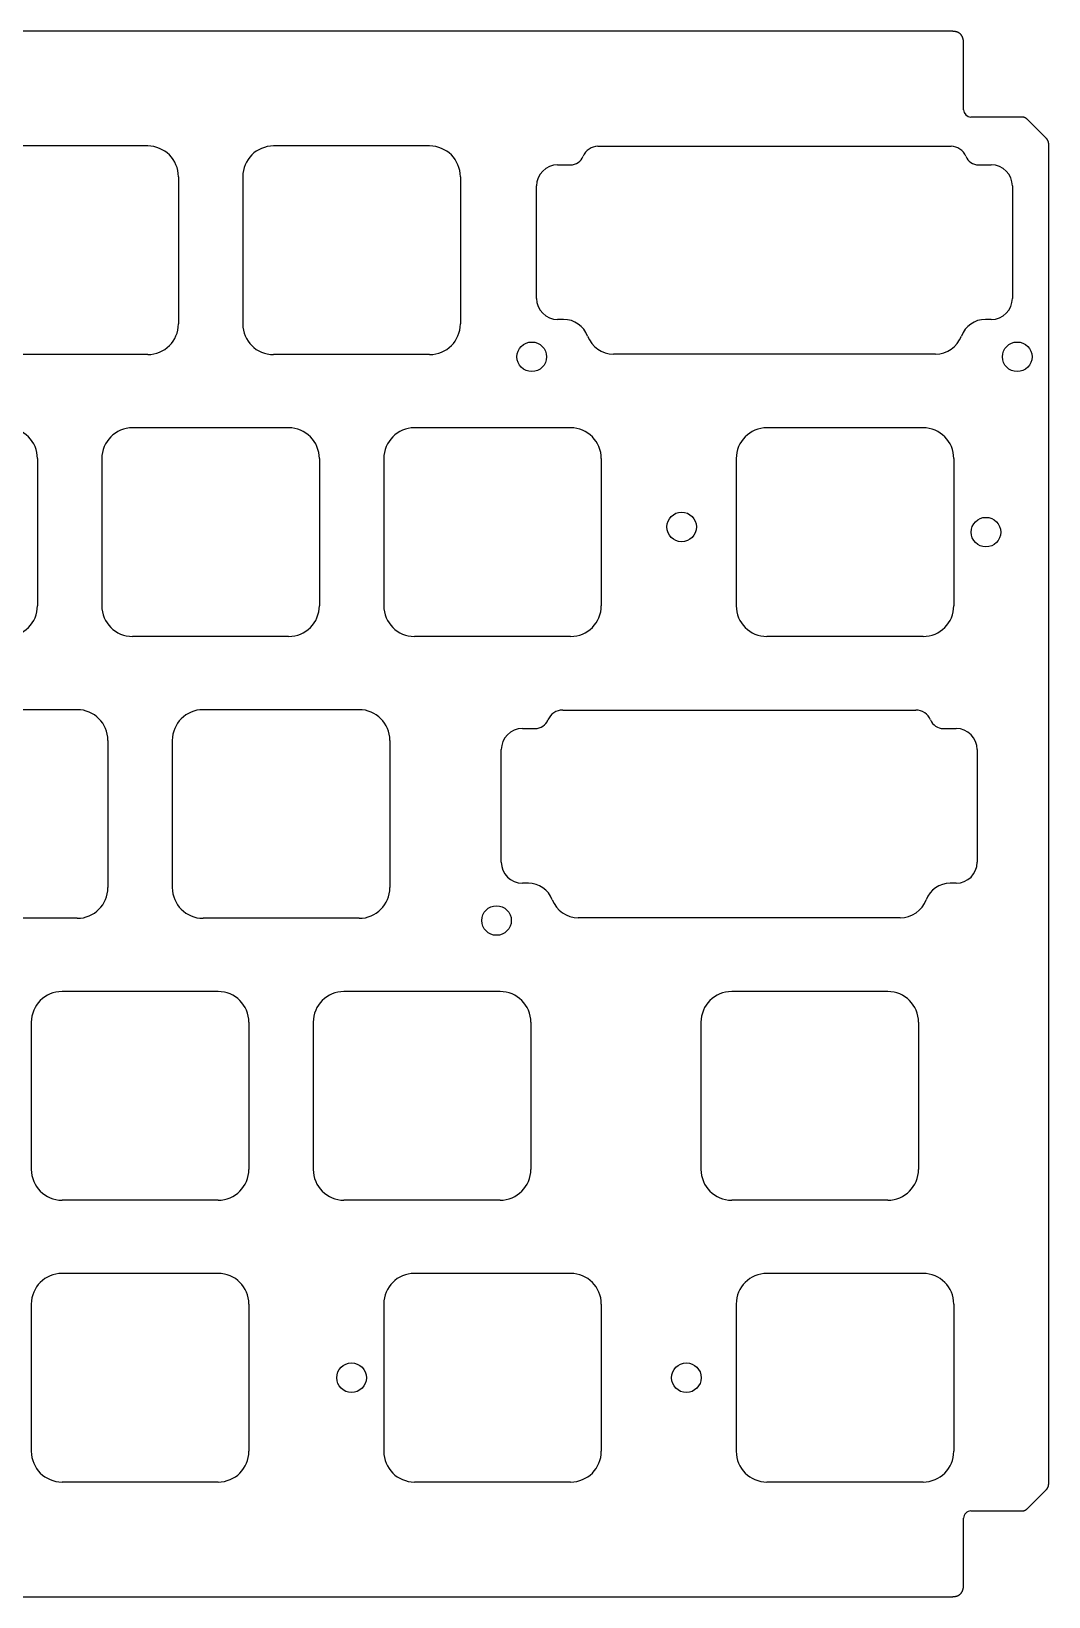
# Model space of a CAD drawing. Header units: millimetres. Extents: x -9 to 276, y -91 to 15.
# Drawn here: x 207 to 275.7, y -91 to 14.8 of the extents above; entities that cross this region are included whole.
import ezdxf

# ---------------------------------------------------------------- set-up
doc = ezdxf.new("R2010")
doc.units = ezdxf.units.MM
doc.layers.add('BLACK', color=7, linetype='CONTINUOUS')
doc.layers.add('Edge.Cuts', color=53, linetype='CONTINUOUS', true_color=0xc8a339)

msp = doc.modelspace()

# ---------------------------------------------------------------- linework, layer by layer
at = {"layer": 'BLACK', "linetype": 'Continuous'}
for p, q in [((238.6375, -50.1), (228.087499, -50.1)), ((264.83125, -50.1), (254.281249, -50.1)), ((226.0125, -52.175), (226.0125, -62.125001)), ((240.7125, -52.175), (240.7125, -62.125)), ((252.20625, -52.175), (252.20625, -62.125001)), ((266.90625, -52.175), (266.90625, -62.125)), ((238.6375, -64.2), (228.0875, -64.2)), ((264.83125, -64.2), (254.28125, -64.2)), ((219.5875, -69.15), (209.037499, -69.15)), ((243.4, -69.15), (232.849999, -69.15)), ((267.2125, -69.15), (256.662499, -69.15)), ((206.9625, -71.225), (206.9625, -81.175001)), ((221.6625, -71.225), (221.6625, -81.175)), ((230.775, -71.225), (230.775, -81.175001)), ((245.475, -71.225), (245.475, -81.175)), ((254.5875, -71.225), (254.5875, -81.175001)), ((269.2875, -71.225), (269.2875, -81.175)), ((219.5875, -83.25), (209.0375, -83.25)), ((243.4, -83.25), (232.85, -83.25)), ((267.2125, -83.25), (256.6625, -83.25))]:
    msp.add_line(p, q, dxfattribs=at)
at = {"layer": 'BLACK'}
for centre in [(228.6, -76.2), (251.221875, -76.2)]:
    msp.add_circle(centre, 1, dxfattribs=at)
for centre, radius, start, end in [((228.087504, -52.175004), 2.075004, 90.00013806, 179.99988955), ((238.6375, -52.175), 2.075, 0, 90), ((254.281254, -52.175004), 2.075004, 90.00013806, 179.99988955), ((264.83125, -52.175), 2.075, 0, 90), ((228.087502, -62.124998), 2.075002, 180.00008284, 269.99994478), ((238.6375, -62.125), 2.075, 270, 0), ((254.281252, -62.124998), 2.075002, 180.00008284, 269.99994478), ((264.83125, -62.125), 2.075, 270, 0), ((209.037504, -71.225004), 2.075004, 90.00013806, 179.99988955), ((219.5875, -71.225), 2.075, 0, 90), ((232.850004, -71.225004), 2.075004, 90.00013806, 179.99988955), ((243.4, -71.225), 2.075, 0, 90), ((256.662504, -71.225004), 2.075004, 90.00013806, 179.99988955), ((267.2125, -71.225), 2.075, 0, 90), ((209.037502, -81.174998), 2.075002, 180.00008284, 269.99994478), ((219.5875, -81.175), 2.075, 270, 0), ((232.850002, -81.174998), 2.075002, 180.00008284, 269.99994478), ((243.4, -81.175), 2.075, 270, 0), ((256.662502, -81.174998), 2.075002, 180.00008284, 269.99994478), ((267.2125, -81.175), 2.075, 270, 0)]:
    msp.add_arc(centre, radius, start, end, dxfattribs=at)
at = {"layer": 'Edge.Cuts', "linetype": 'CONTINUOUS'}
for p, q in [((269.150556, 14.8), (186.150852, 14.8)), ((269.158048, 14.799982), (269.150556, 14.8)), ((269.169203, 14.79989), (269.158048, 14.799982)), ((269.180241, 14.799719), (269.169203, 14.79989)), ((269.191162, 14.799471), (269.180241, 14.799719)), ((269.201967, 14.799146), (269.191162, 14.799471)), ((269.212659, 14.798746), (269.201967, 14.799146)), ((269.223237, 14.79827), (269.212659, 14.798746)), ((269.233703, 14.797719), (269.223237, 14.79827)), ((269.244058, 14.797096), (269.233703, 14.797719)), ((269.254303, 14.796399), (269.244058, 14.797096)), ((269.264439, 14.79563), (269.254303, 14.796399)), ((269.274467, 14.79479), (269.264439, 14.79563)), ((269.284389, 14.793879), (269.274467, 14.79479)), ((269.294204, 14.792898), (269.284389, 14.793879)), ((269.303916, 14.791848), (269.294204, 14.792898)), ((269.313523, 14.790729), (269.303916, 14.791848)), ((269.323028, 14.789543), (269.313523, 14.790729)), ((269.332431, 14.788289), (269.323028, 14.789543)), ((269.341734, 14.786968), (269.332431, 14.788289)), ((269.350937, 14.785582), (269.341734, 14.786968)), ((269.360041, 14.78413), (269.350937, 14.785582)), ((269.369048, 14.782613), (269.360041, 14.78413)), ((269.377958, 14.781032), (269.369048, 14.782613)), ((269.386773, 14.779387), (269.377958, 14.781032)), ((269.395493, 14.777679), (269.386773, 14.779387)), ((269.404119, 14.775909), (269.395493, 14.777679)), ((269.412653, 14.774076), (269.404119, 14.775909)), ((269.421095, 14.772182), (269.412653, 14.774076)), ((269.429446, 14.770227), (269.421095, 14.772182)), ((269.437708, 14.768212), (269.429446, 14.770227)), ((269.44588, 14.766136), (269.437708, 14.768212)), ((269.453964, 14.764001), (269.44588, 14.766136)), ((269.461961, 14.761806), (269.453964, 14.764001)), ((269.469872, 14.759553), (269.461961, 14.761806)), ((269.477698, 14.757242), (269.469872, 14.759553)), ((269.485439, 14.754872), (269.477698, 14.757242)), ((269.493097, 14.752446), (269.485439, 14.754872)), ((269.500672, 14.749961), (269.493097, 14.752446)), ((269.508165, 14.74742), (269.500672, 14.749961)), ((269.515577, 14.744823), (269.508165, 14.74742)), ((269.522909, 14.742169), (269.515577, 14.744823)), ((269.530162, 14.73946), (269.522909, 14.742169)), ((269.537336, 14.736695), (269.530162, 14.73946)), ((269.544432, 14.733874), (269.537336, 14.736695)), ((269.551452, 14.730999), (269.544432, 14.733874)), ((269.558396, 14.728069), (269.551452, 14.730999)), ((269.565264, 14.725084), (269.558396, 14.728069)), ((269.572058, 14.722045), (269.565264, 14.725084)), ((269.578777, 14.718951), (269.572058, 14.722045)), ((269.585424, 14.715804), (269.578777, 14.718951)), ((269.591999, 14.712603), (269.585424, 14.715804)), ((269.598502, 14.709348), (269.591999, 14.712603)), ((269.604934, 14.706039), (269.598502, 14.709348)), ((269.611296, 14.702677), (269.604934, 14.706039)), ((269.617588, 14.699261), (269.611296, 14.702677)), ((269.623812, 14.695792), (269.617588, 14.699261)), ((269.629968, 14.69227), (269.623812, 14.695792)), ((269.636056, 14.688695), (269.629968, 14.69227)), ((269.642077, 14.685066), (269.636056, 14.688695)), ((269.648033, 14.681385), (269.642077, 14.685066)), ((269.653922, 14.67765), (269.648033, 14.681385)), ((269.659747, 14.673862), (269.653922, 14.67765)), ((269.665507, 14.67002), (269.659747, 14.673862)), ((269.671204, 14.666125), (269.665507, 14.67002)), ((269.676837, 14.662177), (269.671204, 14.666125)), ((269.682407, 14.658175), (269.676837, 14.662177)), ((269.687916, 14.65412), (269.682407, 14.658175)), ((269.693363, 14.65001), (269.687916, 14.65412)), ((269.698749, 14.645847), (269.693363, 14.65001)), ((269.704074, 14.64163), (269.698749, 14.645847)), ((269.709339, 14.637359), (269.704074, 14.64163)), ((269.714544, 14.633033), (269.709339, 14.637359)), ((269.71969, 14.628652), (269.714544, 14.633033)), ((269.724778, 14.624216), (269.71969, 14.628652)), ((269.729807, 14.619726), (269.724778, 14.624216)), ((269.734778, 14.615179), (269.729807, 14.619726)), ((269.739691, 14.610578), (269.734778, 14.615179)), ((269.744547, 14.60592), (269.739691, 14.610578)), ((269.749347, 14.601206), (269.744547, 14.60592)), ((269.751726, 14.598827), (269.749347, 14.601206)), ((269.75409, 14.596435), (269.751726, 14.598827)), ((269.75644, 14.594028), (269.75409, 14.596435)), ((269.758777, 14.591607), (269.75644, 14.594028)), ((269.761099, 14.589171), (269.758777, 14.591607)), ((269.763408, 14.586722), (269.761099, 14.589171)), ((269.765703, 14.584257), (269.763408, 14.586722)), ((269.767983, 14.581779), (269.765703, 14.584257)), ((269.77025, 14.579285), (269.767983, 14.581779)), ((269.772503, 14.576778), (269.77025, 14.579285)), ((269.774743, 14.574255), (269.772503, 14.576778)), ((269.776968, 14.571718), (269.774743, 14.574255)), ((269.779181, 14.569166), (269.776968, 14.571718)), ((269.781379, 14.566599), (269.779181, 14.569166)), ((269.783564, 14.564018), (269.781379, 14.566599)), ((269.785735, 14.561421), (269.783564, 14.564018)), ((269.787892, 14.55881), (269.785735, 14.561421)), ((269.790036, 14.556184), (269.787892, 14.55881)), ((269.792167, 14.553542), (269.790036, 14.556184)), ((269.794283, 14.550885), (269.792167, 14.553542)), ((269.796387, 14.548213), (269.794283, 14.550885)), ((269.798477, 14.545526), (269.796387, 14.548213)), ((269.800554, 14.542823), (269.798477, 14.545526)), ((269.802616, 14.540106), (269.800554, 14.542823)), ((269.804667, 14.537372), (269.802616, 14.540106)), ((269.806702, 14.534624), (269.804667, 14.537372)), ((269.808726, 14.531859), (269.806702, 14.534624)), ((269.810735, 14.529079), (269.808726, 14.531859)), ((269.812731, 14.526283), (269.810735, 14.529079)), ((269.814714, 14.523472), (269.812731, 14.526283)), ((269.816684, 14.520644), (269.814714, 14.523472)), ((269.818639, 14.517801), (269.816684, 14.520644)), ((269.820583, 14.514941), (269.818639, 14.517801)), ((269.822512, 14.512066), (269.820583, 14.514941)), ((269.824429, 14.509174), (269.822512, 14.512066)), ((269.826331, 14.506267), (269.824429, 14.509174)), ((269.828221, 14.503342), (269.826331, 14.506267)), ((269.830097, 14.500402), (269.828221, 14.503342)), ((269.831961, 14.497444), (269.830097, 14.500402)), ((269.83381, 14.494472), (269.831961, 14.497444)), ((269.835647, 14.491481), (269.83381, 14.494472)), ((269.83747, 14.488475), (269.835647, 14.491481)), ((269.839281, 14.48545), (269.83747, 14.488475)), ((269.841077, 14.482411), (269.839281, 14.48545)), ((269.842861, 14.479352), (269.841077, 14.482411)), ((269.84463, 14.476279), (269.842861, 14.479352)), ((269.846388, 14.473187), (269.84463, 14.476279)), ((269.848131, 14.470079), (269.846388, 14.473187)), ((269.849861, 14.466952), (269.848131, 14.470079)), ((269.851578, 14.46381), (269.849861, 14.466952)), ((269.853282, 14.460648), (269.851578, 14.46381)), ((269.854971, 14.457471), (269.853282, 14.460648)), ((269.856649, 14.454274), (269.854971, 14.457471)), ((269.858312, 14.451062), (269.856649, 14.454274)), ((269.859963, 14.447829), (269.858312, 14.451062)), ((269.861599, 14.444582), (269.859963, 14.447829)), ((269.863223, 14.441313), (269.861599, 14.444582)), ((269.864832, 14.438029), (269.863223, 14.441313)), ((269.866429, 14.434724), (269.864832, 14.438029)), ((269.868011, 14.431405), (269.866429, 14.434724)), ((269.869581, 14.428063), (269.868011, 14.431405)), ((269.871136, 14.424706), (269.869581, 14.428063)), ((269.87268, 14.421328), (269.871136, 14.424706)), ((269.874208, 14.417934), (269.87268, 14.421328)), ((269.875724, 14.414518), (269.874208, 14.417934)), ((269.877224, 14.411087), (269.875724, 14.414518)), ((269.878713, 14.407633), (269.877224, 14.411087)), ((269.880187, 14.404164), (269.878713, 14.407633)), ((269.881648, 14.400672), (269.880187, 14.404164)), ((269.883094, 14.397165), (269.881648, 14.400672)), ((269.884528, 14.393635), (269.883094, 14.397165)), ((269.885947, 14.390089), (269.884528, 14.393635)), ((269.887353, 14.386519), (269.885947, 14.390089)), ((269.888744, 14.382934), (269.887353, 14.386519)), ((269.890122, 14.379326), (269.888744, 14.382934)), ((269.891485, 14.375701), (269.890122, 14.379326)), ((269.892836, 14.372053), (269.891485, 14.375701)), ((269.894171, 14.368388), (269.892836, 14.372053)), ((269.895494, 14.364699), (269.894171, 14.368388)), ((269.8968, 14.360995), (269.895494, 14.364699)), ((269.898095, 14.357265), (269.8968, 14.360995)), ((269.899373, 14.35352), (269.898095, 14.357265)), ((269.900639, 14.34975), (269.899373, 14.35352)), ((269.90189, 14.345963), (269.900639, 14.34975)), ((269.903127, 14.342151), (269.90189, 14.345963)), ((269.904349, 14.338323), (269.903127, 14.342151)), ((269.905557, 14.33447), (269.904349, 14.338323)), ((269.90675, 14.3306), (269.905557, 14.33447)), ((269.90793, 14.326703), (269.90675, 14.3306)), ((269.909093, 14.322791), (269.90793, 14.326703)), ((269.910244, 14.318852), (269.909093, 14.322791)), ((269.911378, 14.314897), (269.910244, 14.318852)), ((269.9125, 14.310914), (269.911378, 14.314897)), ((269.913605, 14.306916), (269.9125, 14.310914)), ((269.914696, 14.302889), (269.913605, 14.306916)), ((269.915772, 14.298847), (269.914696, 14.302889)), ((269.916834, 14.294777), (269.915772, 14.298847)), ((269.917879, 14.29069), (269.916834, 14.294777)), ((269.918911, 14.286575), (269.917879, 14.29069)), ((269.919926, 14.282444), (269.918911, 14.286575)), ((269.920928, 14.278284), (269.919926, 14.282444)), ((269.921913, 14.274107), (269.920928, 14.278284)), ((269.922884, 14.269902), (269.921913, 14.274107)), ((269.923839, 14.265679), (269.922884, 14.269902)), ((269.924779, 14.261428), (269.923839, 14.265679)), ((269.925702, 14.25716), (269.924779, 14.261428)), ((269.926612, 14.252861), (269.925702, 14.25716)), ((269.927504, 14.248546), (269.926612, 14.252861)), ((269.928382, 14.244201), (269.927504, 14.248546)), ((269.929243, 14.239839), (269.928382, 14.244201)), ((269.93009, 14.235447), (269.929243, 14.239839)), ((269.930919, 14.231037), (269.93009, 14.235447)), ((269.931734, 14.226596), (269.930919, 14.231037)), ((269.932532, 14.222139), (269.931734, 14.226596)), ((269.933314, 14.21765), (269.932532, 14.222139)), ((269.934079, 14.213143), (269.933314, 14.21765)), ((269.93483, 14.208605), (269.934079, 14.213143)), ((269.935562, 14.20405), (269.93483, 14.208605)), ((269.93628, 14.199462), (269.935562, 14.20405)), ((269.93698, 14.194857), (269.93628, 14.199462)), ((269.937664, 14.19022), (269.93698, 14.194857)), ((269.938331, 14.185565), (269.937664, 14.19022)), ((269.938982, 14.180877), (269.938331, 14.185565)), ((269.939615, 14.176171), (269.938982, 14.180877)), ((269.940233, 14.171432), (269.939615, 14.176171)), ((269.940832, 14.166676), (269.940233, 14.171432)), ((269.941415, 14.161885), (269.940832, 14.166676)), ((269.941981, 14.157077), (269.941415, 14.161885)), ((269.94253, 14.152235), (269.941981, 14.157077)), ((269.943061, 14.147374), (269.94253, 14.152235)), ((269.943575, 14.142479), (269.943061, 14.147374)), ((269.944071, 14.137566), (269.943575, 14.142479)), ((269.944551, 14.132618), (269.944071, 14.137566)), ((269.945012, 14.127651), (269.944551, 14.132618)), ((269.945456, 14.12265), (269.945012, 14.127651)), ((269.945882, 14.11763), (269.945456, 14.12265)), ((269.94629, 14.112574), (269.945882, 14.11763)), ((269.94668, 14.1075), (269.94629, 14.112574)), ((269.947052, 14.102389), (269.94668, 14.1075)), ((269.947405, 14.09726), (269.947052, 14.102389)), ((269.947741, 14.092095), (269.947405, 14.09726)), ((269.948058, 14.08691), (269.947741, 14.092095)), ((269.948357, 14.081689), (269.948058, 14.08691)), ((269.948637, 14.076449), (269.948357, 14.081689)), ((269.948899, 14.071171), (269.948637, 14.076449)), ((269.949141, 14.065874), (269.948899, 14.071171)), ((269.949365, 14.06054), (269.949141, 14.065874)), ((269.94957, 14.055186), (269.949365, 14.06054)), ((269.949756, 14.049794), (269.94957, 14.055186)), ((269.949923, 14.044383), (269.949756, 14.049794)), ((269.95007, 14.038933), (269.949923, 14.044383)), ((269.950199, 14.033464), (269.95007, 14.038933)), ((269.950307, 14.027956), (269.950199, 14.033464)), ((269.950397, 14.022428), (269.950307, 14.027956)), ((269.950466, 14.016861), (269.950397, 14.022428)), ((269.950516, 14.011274), (269.950466, 14.016861)), ((269.950546, 14.005647), (269.950516, 14.011274)), ((269.950556, 14), (269.950546, 14.005647)), ((269.950556, 9.5), (269.950556, 14)), ((273.892893, 9), (270.450556, 9)), ((273.893601, 9), (273.892893, 9)), ((273.900408, 8.999952), (273.893601, 9)), ((273.907167, 8.999824), (273.900408, 8.999952)), ((273.913879, 8.999618), (273.907167, 8.999824)), ((273.920543, 8.999334), (273.913879, 8.999618)), ((273.92716, 8.998973), (273.920543, 8.999334)), ((273.933732, 8.998534), (273.92716, 8.998973)), ((273.940259, 8.998018), (273.933732, 8.998534)), ((273.946741, 8.997426), (273.940259, 8.998018)), ((273.953179, 8.996758), (273.946741, 8.997426)), ((273.959574, 8.996015), (273.953179, 8.996758)), ((273.965927, 8.995196), (273.959574, 8.996015)), ((273.972238, 8.994302), (273.965927, 8.995196)), ((273.978508, 8.993334), (273.972238, 8.994302)), ((273.984737, 8.992291), (273.978508, 8.993334)), ((273.990926, 8.991174), (273.984737, 8.992291)), ((273.997076, 8.989983), (273.990926, 8.991174)), ((274.003187, 8.988718), (273.997076, 8.989983)), ((274.00926, 8.98738), (274.003187, 8.988718)), ((274.015296, 8.985968), (274.00926, 8.98738)), ((274.021295, 8.984483), (274.015296, 8.985968)), ((274.027258, 8.982925), (274.021295, 8.984483)), ((274.033185, 8.981294), (274.027258, 8.982925)), ((274.039077, 8.979589), (274.033185, 8.981294)), ((274.044934, 8.977811), (274.039077, 8.979589)), ((274.050758, 8.97596), (274.044934, 8.977811)), ((274.056548, 8.974036), (274.050758, 8.97596)), ((274.062305, 8.972039), (274.056548, 8.974036)), ((274.068029, 8.969968), (274.062305, 8.972039)), ((274.073722, 8.967824), (274.068029, 8.969968)), ((274.079384, 8.965606), (274.073722, 8.967824)), ((274.085014, 8.963314), (274.079384, 8.965606)), ((274.087818, 8.96214), (274.085014, 8.963314)), ((274.090615, 8.960948), (274.087818, 8.96214)), ((274.093404, 8.959738), (274.090615, 8.960948)), ((274.096185, 8.958508), (274.093404, 8.959738)), ((274.098959, 8.95726), (274.096185, 8.958508)), ((274.101726, 8.955994), (274.098959, 8.95726)), ((274.104486, 8.954708), (274.101726, 8.955994)), ((274.107238, 8.953404), (274.104486, 8.954708)), ((274.109984, 8.952082), (274.107238, 8.953404)), ((274.112722, 8.95074), (274.109984, 8.952082)), ((274.115453, 8.949379), (274.112722, 8.95074)), ((274.118177, 8.948), (274.115453, 8.949379)), ((274.120895, 8.946602), (274.118177, 8.948)), ((274.123605, 8.945185), (274.120895, 8.946602)), ((274.126309, 8.943748), (274.123605, 8.945185)), ((274.129005, 8.942293), (274.126309, 8.943748)), ((274.131696, 8.940818), (274.129005, 8.942293)), ((274.134379, 8.939325), (274.131696, 8.940818)), ((274.137056, 8.937812), (274.134379, 8.939325)), ((274.139726, 8.93628), (274.137056, 8.937812)), ((274.142391, 8.934728), (274.139726, 8.93628)), ((274.145047, 8.933157), (274.142391, 8.934728)), ((274.147699, 8.931567), (274.145047, 8.933157)), ((274.150343, 8.929957), (274.147699, 8.931567)), ((274.152981, 8.928327), (274.150343, 8.929957)), ((274.155613, 8.926678), (274.152981, 8.928327)), ((274.158239, 8.925009), (274.155613, 8.926678)), ((274.160857, 8.923321), (274.158239, 8.925009)), ((274.163471, 8.921612), (274.160857, 8.923321)), ((274.166078, 8.919884), (274.163471, 8.921612)), ((274.168679, 8.918134), (274.166078, 8.919884)), ((274.171273, 8.916366), (274.168679, 8.918134)), ((274.173863, 8.914577), (274.171273, 8.916366)), ((274.176445, 8.912769), (274.173863, 8.914577)), ((274.179023, 8.910939), (274.176445, 8.912769)), ((274.181593, 8.90909), (274.179023, 8.910939)), ((274.184159, 8.907219), (274.181593, 8.90909)), ((274.186717, 8.905329), (274.184159, 8.907219)), ((274.189271, 8.903417), (274.186717, 8.905329)), ((274.191817, 8.901486), (274.189271, 8.903417)), ((274.19436, 8.899532), (274.191817, 8.901486)), ((274.196895, 8.897559), (274.19436, 8.899532)), ((274.199427, 8.895564), (274.196895, 8.897559)), ((274.20195, 8.893549), (274.199427, 8.895564)), ((274.20447, 8.891511), (274.20195, 8.893549)), ((274.206982, 8.889454), (274.20447, 8.891511)), ((274.209491, 8.887374), (274.206982, 8.889454)), ((274.211992, 8.885274), (274.209491, 8.887374)), ((274.21449, 8.88315), (274.211992, 8.885274)), ((274.21698, 8.881007), (274.21449, 8.88315)), ((274.219466, 8.87884), (274.21698, 8.881007)), ((274.221945, 8.876654), (274.219466, 8.87884)), ((274.224421, 8.874443), (274.221945, 8.876654)), ((274.226888, 8.872213), (274.224421, 8.874443)), ((274.229353, 8.869958), (274.226888, 8.872213)), ((274.23181, 8.867683), (274.229353, 8.869958)), ((274.234264, 8.865383), (274.23181, 8.867683)), ((274.23671, 8.863064), (274.234264, 8.865383)), ((274.239154, 8.860719), (274.23671, 8.863064)), ((274.241589, 8.858355), (274.239154, 8.860719)), ((274.244022, 8.855964), (274.241589, 8.858355)), ((274.246446, 8.853554), (274.244022, 8.855964)), ((275.553553, 7.546447), (274.246446, 8.853554)), ((275.554053, 7.545946), (275.553553, 7.546447)), ((275.558833, 7.541098), (275.554053, 7.545946)), ((275.563523, 7.536229), (275.558833, 7.541098)), ((275.568123, 7.531338), (275.563523, 7.536229)), ((275.572634, 7.526424), (275.568123, 7.531338)), ((275.577058, 7.521489), (275.572634, 7.526424)), ((275.581394, 7.516532), (275.577058, 7.521489)), ((275.585645, 7.511552), (275.581394, 7.516532)), ((275.58981, 7.50655), (275.585645, 7.511552)), ((275.59389, 7.501525), (275.58981, 7.50655)), ((275.597886, 7.496478), (275.59389, 7.501525)), ((275.601799, 7.491406), (275.597886, 7.496478)), ((275.60563, 7.486312), (275.601799, 7.491406)), ((275.609378, 7.481194), (275.60563, 7.486312)), ((275.613045, 7.476052), (275.609378, 7.481194)), ((275.616632, 7.470886), (275.613045, 7.476052)), ((275.620139, 7.465695), (275.616632, 7.470886)), ((275.623566, 7.460479), (275.620139, 7.465695)), ((275.626914, 7.455239), (275.623566, 7.460479)), ((275.630184, 7.449972), (275.626914, 7.455239)), ((275.633375, 7.44468), (275.630184, 7.449972)), ((275.63649, 7.439362), (275.633375, 7.44468)), ((275.639527, 7.434018), (275.63649, 7.439362)), ((275.642488, 7.428646), (275.639527, 7.434018)), ((275.645373, 7.423247), (275.642488, 7.428646)), ((275.648182, 7.417821), (275.645373, 7.423247)), ((275.650915, 7.412366), (275.648182, 7.417821)), ((275.653574, 7.406883), (275.650915, 7.412366)), ((275.656158, 7.401371), (275.653574, 7.406883)), ((214.825, 7.05), (204.275, 7.05)), ((233.875, 7.05), (223.325, 7.05)), ((275.658667, 7.395829), (275.656158, 7.401371)), ((275.661102, 7.390257), (275.658667, 7.395829)), ((275.663463, 7.384655), (275.661102, 7.390257)), ((275.664616, 7.381843), (275.663463, 7.384655)), ((275.66575, 7.379022), (275.664616, 7.381843)), ((275.666866, 7.376194), (275.66575, 7.379022)), ((275.667963, 7.373358), (275.666866, 7.376194)), ((275.669043, 7.370514), (275.667963, 7.373358)), ((275.670103, 7.367662), (275.669043, 7.370514)), ((275.671146, 7.364801), (275.670103, 7.367662)), ((275.67217, 7.361933), (275.671146, 7.364801)), ((275.673176, 7.359057), (275.67217, 7.361933)), ((275.674164, 7.356172), (275.673176, 7.359057)), ((275.675133, 7.353278), (275.674164, 7.356172)), ((275.676084, 7.350377), (275.675133, 7.353278)), ((275.677017, 7.347466), (275.676084, 7.350377)), ((275.677931, 7.344548), (275.677017, 7.347466)), ((275.678827, 7.34162), (275.677931, 7.344548)), ((275.679705, 7.338685), (275.678827, 7.34162)), ((275.680565, 7.335739), (275.679705, 7.338685)), ((275.681406, 7.332786), (275.680565, 7.335739)), ((275.682229, 7.329823), (275.681406, 7.332786)), ((275.683034, 7.326852), (275.682229, 7.329823)), ((275.68382, 7.32387), (275.683034, 7.326852)), ((275.684588, 7.320881), (275.68382, 7.32387)), ((275.685338, 7.317882), (275.684588, 7.320881)), ((275.68607, 7.314874), (275.685338, 7.317882)), ((275.686783, 7.311855), (275.68607, 7.314874)), ((275.687478, 7.308829), (275.686783, 7.311855)), ((275.688154, 7.305792), (275.687478, 7.308829)), ((275.688812, 7.302746), (275.688154, 7.305792)), ((275.689452, 7.299689), (275.688812, 7.302746)), ((275.690073, 7.296625), (275.689452, 7.299689)), ((275.690676, 7.293548), (275.690073, 7.296625)), ((275.69126, 7.290464), (275.690676, 7.293548)), ((275.691826, 7.287367), (275.69126, 7.290464)), ((275.692373, 7.284263), (275.691826, 7.287367)), ((275.692902, 7.281146), (275.692373, 7.284263)), ((275.693411, 7.278021), (275.692902, 7.281146)), ((275.693903, 7.274884), (275.693411, 7.278021)), ((275.694376, 7.271739), (275.693903, 7.274884)), ((275.69483, 7.268581), (275.694376, 7.271739)), ((275.695265, 7.265414), (275.69483, 7.268581)), ((275.695681, 7.262235), (275.695265, 7.265414)), ((275.696079, 7.259048), (275.695681, 7.262235)), ((275.696458, 7.255846), (275.696079, 7.259048)), ((275.696817, 7.252637), (275.696458, 7.255846)), ((275.697158, 7.249414), (275.696817, 7.252637)), ((275.69748, 7.246184), (275.697158, 7.249414)), ((275.697783, 7.242938), (275.69748, 7.246184)), ((275.698067, 7.239685), (275.697783, 7.242938)), ((275.698331, 7.236417), (275.698067, 7.239685)), ((275.698576, 7.233142), (275.698331, 7.236417)), ((275.698803, 7.229851), (275.698576, 7.233142)), ((275.699009, 7.226552), (275.698803, 7.229851)), ((275.699197, 7.223238), (275.699009, 7.226552)), ((275.699364, 7.219916), (275.699197, 7.223238)), ((275.699513, 7.216579), (275.699364, 7.219916)), ((275.699642, 7.213233), (275.699513, 7.216579)), ((275.699751, 7.209872), (275.699642, 7.213233)), ((275.69984, 7.206502), (275.699751, 7.209872)), ((275.69991, 7.203116), (275.69984, 7.206502)), ((275.69996, 7.199722), (275.69991, 7.203116)), ((275.69999, 7.196312), (275.69996, 7.199722)), ((275.7, 7.192893), (275.69999, 7.196312)), ((275.7, -83.39289), (275.7, 7.192893)), ((216.9, 4.975), (216.9, -4.975)), ((221.25, 4.975), (221.25, -4.975)), ((235.95, 4.975), (235.95, -4.975)), ((214.825, -7.05), (204.275, -7.05)), ((233.875, -7.05), (223.325, -7.05)), ((224.35, -12), (213.8, -12)), ((243.4, -12), (232.85, -12)), ((207.375, -14.075), (207.375, -24.025)), ((211.725, -14.075), (211.725, -24.025)), ((226.425, -14.075), (226.425, -24.025)), ((230.775, -14.075), (230.775, -24.025)), ((245.475, -14.075), (245.475, -24.025)), ((224.35, -26.1), (213.8, -26.1)), ((243.4, -26.1), (232.85, -26.1)), ((210.0625, -31.05), (199.5125, -31.05)), ((229.1125, -31.05), (218.5625, -31.05)), ((212.1375, -33.125), (212.1375, -43.075)), ((216.4875, -33.125), (216.4875, -43.075)), ((231.1875, -33.125), (231.1875, -43.075)), ((210.0625, -45.15), (199.5125, -45.15)), ((229.1125, -45.15), (218.5625, -45.15)), ((219.5875, -50.1), (209.0375, -50.1)), ((206.9625, -52.175), (206.9625, -62.125)), ((221.6625, -52.175), (221.6625, -62.125)), ((219.5875, -64.2), (209.0375, -64.2)), ((275.663314, -83.585011), (275.665606, -83.57938)), ((275.665606, -83.57938), (275.667824, -83.573718)), ((275.667824, -83.573718), (275.669968, -83.568026)), ((275.669968, -83.568026), (275.672039, -83.562301)), ((275.672039, -83.562301), (275.674036, -83.556544)), ((275.674036, -83.556544), (275.67596, -83.550754)), ((275.67596, -83.550754), (275.677811, -83.54493)), ((275.677811, -83.54493), (275.679589, -83.539073)), ((275.679589, -83.539073), (275.681294, -83.533181)), ((275.681294, -83.533181), (275.682925, -83.527254)), ((275.682925, -83.527254), (275.684483, -83.521292)), ((275.684483, -83.521292), (275.685968, -83.515293)), ((275.685968, -83.515293), (275.68738, -83.509257)), ((275.68738, -83.509257), (275.688718, -83.503184)), ((275.688718, -83.503184), (275.689983, -83.497072)), ((275.689983, -83.497072), (275.691174, -83.490922)), ((275.691174, -83.490922), (275.692291, -83.484733)), ((275.692291, -83.484733), (275.693333, -83.478504)), ((275.693333, -83.478504), (275.694302, -83.472234)), ((275.694302, -83.472234), (275.695196, -83.465924)), ((275.695196, -83.465924), (275.696015, -83.459571)), ((275.696015, -83.459571), (275.696758, -83.453176)), ((275.696758, -83.453176), (275.697426, -83.446738)), ((275.697426, -83.446738), (275.698018, -83.440255)), ((275.698018, -83.440255), (275.698534, -83.433729)), ((275.698534, -83.433729), (275.698973, -83.427157)), ((275.698973, -83.427157), (275.699334, -83.42054)), ((275.699334, -83.42054), (275.699618, -83.413876)), ((275.699618, -83.413876), (275.699824, -83.407164)), ((275.699824, -83.407164), (275.699952, -83.400405)), ((275.699952, -83.400405), (275.7, -83.393597)), ((275.7, -83.393597), (275.7, -83.39289)), ((274.246446, -85.05355), (275.553553, -83.746443)), ((275.553553, -83.746443), (275.555963, -83.744019)), ((275.555963, -83.744019), (275.558354, -83.741586)), ((275.558354, -83.741586), (275.560718, -83.739151)), ((275.560718, -83.739151), (275.563063, -83.736707)), ((275.563063, -83.736707), (275.565383, -83.734261)), ((275.565383, -83.734261), (275.567682, -83.731807)), ((275.567682, -83.731807), (275.569957, -83.72935)), ((275.569957, -83.72935), (275.572212, -83.726885)), ((275.572212, -83.726885), (275.574442, -83.724418)), ((275.574442, -83.724418), (275.576653, -83.721942)), ((275.576653, -83.721942), (275.57884, -83.719463)), ((275.57884, -83.719463), (275.581007, -83.716976)), ((275.581007, -83.716976), (275.58315, -83.714487)), ((275.58315, -83.714487), (275.585273, -83.711989)), ((275.585273, -83.711989), (275.587373, -83.709488)), ((275.587373, -83.709488), (275.589453, -83.706979)), ((275.589453, -83.706979), (275.591511, -83.704467)), ((275.591511, -83.704467), (275.593548, -83.701947)), ((275.593548, -83.701947), (275.595563, -83.699423)), ((275.595563, -83.699423), (275.597559, -83.696892)), ((275.597559, -83.696892), (275.599532, -83.694357)), ((275.599532, -83.694357), (275.601485, -83.691814)), ((275.601485, -83.691814), (275.603416, -83.689268)), ((275.603416, -83.689268), (275.605329, -83.686713)), ((275.605329, -83.686713), (275.607218, -83.684155)), ((275.607218, -83.684155), (275.609089, -83.681589)), ((275.609089, -83.681589), (275.610938, -83.679019)), ((275.610938, -83.679019), (275.612768, -83.676441)), ((275.612768, -83.676441), (275.614577, -83.67386)), ((275.614577, -83.67386), (275.616366, -83.67127)), ((275.616366, -83.67127), (275.618134, -83.668676)), ((275.618134, -83.668676), (275.619883, -83.666074)), ((275.619883, -83.666074), (275.621611, -83.663468)), ((275.621611, -83.663468), (275.62332, -83.660854)), ((275.62332, -83.660854), (275.625008, -83.658235)), ((275.625008, -83.658235), (275.626678, -83.655609)), ((275.626678, -83.655609), (275.628327, -83.652978)), ((275.628327, -83.652978), (275.629957, -83.650339)), ((275.629957, -83.650339), (275.631566, -83.647695)), ((275.631566, -83.647695), (275.633157, -83.645044)), ((275.633157, -83.645044), (275.634728, -83.642387)), ((275.634728, -83.642387), (275.63628, -83.639723)), ((275.63628, -83.639723), (275.637811, -83.637053)), ((275.637811, -83.637053), (275.639325, -83.634375)), ((275.639325, -83.634375), (275.640818, -83.631692)), ((275.640818, -83.631692), (275.642293, -83.629002)), ((275.642293, -83.629002), (275.643748, -83.626305)), ((275.643748, -83.626305), (275.645185, -83.623601)), ((275.645185, -83.623601), (275.646602, -83.620891)), ((275.646602, -83.620891), (275.648, -83.618173)), ((275.648, -83.618173), (275.649379, -83.61545)), ((275.649379, -83.61545), (275.65074, -83.612718)), ((275.65074, -83.612718), (275.652081, -83.60998)), ((275.652081, -83.60998), (275.653404, -83.607234)), ((275.653404, -83.607234), (275.654708, -83.604482)), ((275.654708, -83.604482), (275.655994, -83.601722)), ((275.655994, -83.601722), (275.65726, -83.598956)), ((275.65726, -83.598956), (275.658508, -83.596181)), ((275.658508, -83.596181), (275.659737, -83.5934)), ((275.659737, -83.5934), (275.660948, -83.590611)), ((275.660948, -83.590611), (275.66214, -83.587815)), ((275.66214, -83.587815), (275.663314, -83.585011)), ((270.450556, -85.199997), (273.892893, -85.199997)), ((273.892893, -85.199997), (273.896312, -85.199987)), ((273.896312, -85.199987), (273.899722, -85.199957)), ((273.899722, -85.199957), (273.903116, -85.199907)), ((273.903116, -85.199907), (273.906502, -85.199837)), ((273.906502, -85.199837), (273.909871, -85.199748)), ((273.909871, -85.199748), (273.913233, -85.199639)), ((273.913233, -85.199639), (273.916578, -85.19951)), ((273.916578, -85.19951), (273.919916, -85.199361)), ((273.919916, -85.199361), (273.923238, -85.199194)), ((273.923238, -85.199194), (273.926552, -85.199006)), ((273.926552, -85.199006), (273.929851, -85.1988)), ((273.929851, -85.1988), (273.933141, -85.198573)), ((273.933141, -85.198573), (273.936417, -85.198328)), ((273.936417, -85.198328), (273.939685, -85.198064)), ((273.939685, -85.198064), (273.942938, -85.19778)), ((273.942938, -85.19778), (273.946183, -85.197477)), ((273.946183, -85.197477), (273.949414, -85.197155)), ((273.949414, -85.197155), (273.952637, -85.196814)), ((273.952637, -85.196814), (273.955846, -85.196455)), ((273.955846, -85.196455), (273.959047, -85.196076)), ((273.959047, -85.196076), (273.962235, -85.195678)), ((273.962235, -85.195678), (273.965414, -85.195262)), ((273.965414, -85.195262), (273.96858, -85.194827)), ((273.96858, -85.194827), (273.971738, -85.194373)), ((273.971738, -85.194373), (273.974884, -85.1939)), ((273.974884, -85.1939), (273.978021, -85.193408)), ((273.978021, -85.193408), (273.981146, -85.192899)), ((273.981146, -85.192899), (273.984262, -85.19237)), ((273.984262, -85.19237), (273.987367, -85.191823)), ((273.987367, -85.191823), (273.990463, -85.191257)), ((273.990463, -85.191257), (273.993547, -85.190673)), ((273.993547, -85.190673), (273.996624, -85.19007)), ((273.996624, -85.19007), (273.999689, -85.189449)), ((273.999689, -85.189449), (274.002746, -85.188809)), ((274.002746, -85.188809), (274.005791, -85.188151)), ((274.005791, -85.188151), (274.008829, -85.187475)), ((274.008829, -85.187475), (274.011855, -85.18678)), ((274.011855, -85.18678), (274.014873, -85.186067)), ((274.014873, -85.186067), (274.017881, -85.185335)), ((274.017881, -85.185335), (274.020881, -85.184585)), ((274.020881, -85.184585), (274.02387, -85.183817)), ((274.02387, -85.183817), (274.026851, -85.183031)), ((274.026851, -85.183031), (274.029822, -85.182226)), ((274.029822, -85.182226), (274.032786, -85.181403)), ((274.032786, -85.181403), (274.035739, -85.180562)), ((274.035739, -85.180562), (274.038684, -85.179702)), ((274.038684, -85.179702), (274.04162, -85.178824)), ((274.04162, -85.178824), (274.044548, -85.177928)), ((274.044548, -85.177928), (274.047466, -85.177014)), ((274.047466, -85.177014), (274.050376, -85.176081)), ((274.050376, -85.176081), (274.053278, -85.17513)), ((274.053278, -85.17513), (274.056171, -85.174161)), ((274.056171, -85.174161), (274.059056, -85.173173)), ((274.059056, -85.173173), (274.061933, -85.172167)), ((274.061933, -85.172167), (274.064801, -85.171143)), ((274.064801, -85.171143), (274.067661, -85.1701)), ((274.067661, -85.1701), (274.070513, -85.16904)), ((274.070513, -85.16904), (274.073357, -85.16796)), ((274.073357, -85.16796), (274.076193, -85.166863)), ((274.076193, -85.166863), (274.079022, -85.165747)), ((274.079022, -85.165747), (274.081842, -85.164612)), ((274.081842, -85.164612), (274.084655, -85.16346)), ((274.084655, -85.16346), (274.090257, -85.161099)), ((274.090257, -85.161099), (274.095828, -85.158664)), ((274.095828, -85.158664), (274.10137, -85.156154)), ((274.10137, -85.156154), (274.106882, -85.153571)), ((274.106882, -85.153571), (274.112365, -85.150912)), ((274.112365, -85.150912), (274.11782, -85.148179)), ((274.11782, -85.148179), (274.123247, -85.14537)), ((274.123247, -85.14537), (274.128645, -85.142485)), ((274.128645, -85.142485), (274.134017, -85.139524)), ((274.134017, -85.139524), (274.139362, -85.136487)), ((274.139362, -85.136487), (274.14468, -85.133372)), ((274.14468, -85.133372), (274.149972, -85.13018)), ((274.149972, -85.13018), (274.155238, -85.126911)), ((274.155238, -85.126911), (274.160479, -85.123563)), ((274.160479, -85.123563), (274.165694, -85.120135)), ((274.165694, -85.120135), (274.170885, -85.116629)), ((274.170885, -85.116629), (274.176051, -85.113042)), ((274.176051, -85.113042), (274.181193, -85.109375)), ((274.181193, -85.109375), (274.186311, -85.105626)), ((274.186311, -85.105626), (274.191406, -85.101796)), ((274.191406, -85.101796), (274.196477, -85.097883)), ((274.196477, -85.097883), (274.201525, -85.093887)), ((274.201525, -85.093887), (274.20655, -85.089806)), ((274.20655, -85.089806), (274.211552, -85.085641)), ((274.211552, -85.085641), (274.216531, -85.081391)), ((274.216531, -85.081391), (274.221489, -85.077054)), ((274.221489, -85.077054), (274.226424, -85.072631)), ((274.226424, -85.072631), (274.231337, -85.068119)), ((274.231337, -85.068119), (274.236228, -85.063519)), ((274.236228, -85.063519), (274.241098, -85.05883)), ((274.241098, -85.05883), (274.245945, -85.05405)), ((274.245945, -85.05405), (274.246446, -85.05355)), ((269.950556, -90.199997), (269.950556, -85.699997)), ((269.331433, -90.988423), (269.336121, -90.987772)), ((269.336121, -90.987772), (269.340776, -90.987105)), ((269.340776, -90.987105), (269.345413, -90.986421)), ((269.345413, -90.986421), (269.350018, -90.985721)), ((269.350018, -90.985721), (269.354606, -90.985003)), ((269.354606, -90.985003), (269.359161, -90.984271)), ((269.359161, -90.984271), (269.363699, -90.98352)), ((269.363699, -90.98352), (269.368206, -90.982755)), ((269.368206, -90.982755), (269.372695, -90.981973)), ((269.372695, -90.981973), (269.377152, -90.981175)), ((269.377152, -90.981175), (269.381593, -90.98036)), ((269.381593, -90.98036), (269.386003, -90.979531)), ((269.386003, -90.979531), (269.390395, -90.978684)), ((269.390395, -90.978684), (269.394757, -90.977823)), ((269.394757, -90.977823), (269.399102, -90.976945)), ((269.399102, -90.976945), (269.403417, -90.976053)), ((269.403417, -90.976053), (269.407715, -90.975143)), ((269.407715, -90.975143), (269.411984, -90.97422)), ((269.411984, -90.97422), (269.416235, -90.97328)), ((269.416235, -90.97328), (269.420458, -90.972325)), ((269.420458, -90.972325), (269.424663, -90.971354)), ((269.424663, -90.971354), (269.42884, -90.970369)), ((269.42884, -90.970369), (269.433, -90.969367)), ((269.433, -90.969367), (269.437131, -90.968352)), ((269.437131, -90.968352), (269.441246, -90.96732)), ((269.441246, -90.96732), (269.445333, -90.966275)), ((269.445333, -90.966275), (269.449403, -90.965213)), ((269.449403, -90.965213), (269.453445, -90.964137)), ((269.453445, -90.964137), (269.457472, -90.963046)), ((269.457472, -90.963046), (269.46147, -90.961941)), ((269.46147, -90.961941), (269.465453, -90.960819)), ((269.465453, -90.960819), (269.469408, -90.959685)), ((269.469408, -90.959685), (269.473347, -90.958534)), ((269.473347, -90.958534), (269.477259, -90.957371)), ((269.477259, -90.957371), (269.481156, -90.956191)), ((269.481156, -90.956191), (269.485026, -90.954998)), ((269.485026, -90.954998), (269.488879, -90.95379)), ((269.488879, -90.95379), (269.492707, -90.952568)), ((269.492707, -90.952568), (269.496519, -90.951331)), ((269.496519, -90.951331), (269.500306, -90.95008)), ((269.500306, -90.95008), (269.504076, -90.948814)), ((269.504076, -90.948814), (269.507821, -90.947536)), ((269.507821, -90.947536), (269.511551, -90.946241)), ((269.511551, -90.946241), (269.515255, -90.944935)), ((269.515255, -90.944935), (269.518944, -90.943612)), ((269.518944, -90.943612), (269.522609, -90.942277)), ((269.522609, -90.942277), (269.526257, -90.940926)), ((269.526257, -90.940926), (269.529882, -90.939563)), ((269.529882, -90.939563), (269.53349, -90.938185)), ((269.53349, -90.938185), (269.537075, -90.936794)), ((269.537075, -90.936794), (269.540645, -90.935388)), ((269.540645, -90.935388), (269.544191, -90.933969)), ((269.544191, -90.933969), (269.547721, -90.932535)), ((269.547721, -90.932535), (269.551228, -90.931089)), ((269.551228, -90.931089), (269.55472, -90.929628)), ((269.55472, -90.929628), (269.558189, -90.928154)), ((269.558189, -90.928154), (269.561643, -90.926665)), ((269.561643, -90.926665), (269.565074, -90.925165)), ((269.565074, -90.925165), (269.56849, -90.923649)), ((269.56849, -90.923649), (269.571884, -90.922121)), ((269.571884, -90.922121), (269.575262, -90.920577)), ((269.575262, -90.920577), (269.578619, -90.919022)), ((269.578619, -90.919022), (269.581961, -90.917452)), ((269.581961, -90.917452), (269.58528, -90.91587)), ((269.58528, -90.91587), (269.588585, -90.914273)), ((269.588585, -90.914273), (269.591869, -90.912664)), ((269.591869, -90.912664), (269.595138, -90.91104)), ((269.595138, -90.91104), (269.598385, -90.909404)), ((269.598385, -90.909404), (269.601618, -90.907753)), ((269.601618, -90.907753), (269.60483, -90.90609)), ((269.60483, -90.90609), (269.608027, -90.904412)), ((269.608027, -90.904412), (269.611204, -90.902723)), ((269.611204, -90.902723), (269.614366, -90.901019)), ((269.614366, -90.901019), (269.617508, -90.899302)), ((269.617508, -90.899302), (269.620635, -90.897572)), ((269.620635, -90.897572), (269.623743, -90.895829)), ((269.623743, -90.895829), (269.626835, -90.894071)), ((269.626835, -90.894071), (269.629908, -90.892302)), ((269.629908, -90.892302), (269.632967, -90.890518)), ((269.632967, -90.890518), (269.636006, -90.888722)), ((269.636006, -90.888722), (269.639031, -90.886911)), ((269.639031, -90.886911), (269.642037, -90.885088)), ((269.642037, -90.885088), (269.645028, -90.883251)), ((269.645028, -90.883251), (269.648, -90.881402)), ((269.648, -90.881402), (269.650958, -90.879538)), ((269.650958, -90.879538), (269.653898, -90.877662)), ((269.653898, -90.877662), (269.656823, -90.875772)), ((269.656823, -90.875772), (269.65973, -90.87387)), ((269.65973, -90.87387), (269.662622, -90.871953)), ((269.662622, -90.871953), (269.665497, -90.870024)), ((269.665497, -90.870024), (269.668357, -90.86808)), ((269.668357, -90.86808), (269.6712, -90.866125)), ((269.6712, -90.866125), (269.674028, -90.864155)), ((269.674028, -90.864155), (269.676839, -90.862172)), ((269.676839, -90.862172), (269.679635, -90.860176)), ((269.679635, -90.860176), (269.682415, -90.858167)), ((269.682415, -90.858167), (269.68518, -90.856143)), ((269.68518, -90.856143), (269.687928, -90.854108)), ((269.687928, -90.854108), (269.690662, -90.852057)), ((269.690662, -90.852057), (269.693379, -90.849995)), ((269.693379, -90.849995), (269.696082, -90.847918)), ((269.696082, -90.847918), (269.698769, -90.845828)), ((269.698769, -90.845828), (269.701441, -90.843724)), ((269.701441, -90.843724), (269.704098, -90.841608)), ((269.704098, -90.841608), (269.70674, -90.839477)), ((269.70674, -90.839477), (269.709366, -90.837333)), ((269.709366, -90.837333), (269.711977, -90.835176)), ((269.711977, -90.835176), (269.714574, -90.833005)), ((269.714574, -90.833005), (269.717155, -90.83082)), ((269.717155, -90.83082), (269.719722, -90.828622)), ((269.719722, -90.828622), (269.722274, -90.826409)), ((269.722274, -90.826409), (269.724811, -90.824184)), ((269.724811, -90.824184), (269.727334, -90.821944)), ((269.727334, -90.821944), (269.729841, -90.819691)), ((269.729841, -90.819691), (269.732335, -90.817424)), ((269.732335, -90.817424), (269.734813, -90.815144)), ((269.734813, -90.815144), (269.737278, -90.812849)), ((269.737278, -90.812849), (269.739727, -90.81054)), ((269.739727, -90.81054), (269.742163, -90.808218)), ((269.742163, -90.808218), (269.744584, -90.805881)), ((269.744584, -90.805881), (269.746991, -90.803531)), ((269.746991, -90.803531), (269.749383, -90.801167)), ((269.749383, -90.801167), (269.751762, -90.798788)), ((269.751762, -90.798788), (269.756476, -90.793988)), ((269.756476, -90.793988), (269.761134, -90.789132)), ((269.761134, -90.789132), (269.765735, -90.784219)), ((269.765735, -90.784219), (269.770282, -90.779248)), ((269.770282, -90.779248), (269.774772, -90.774219)), ((269.774772, -90.774219), (269.779208, -90.769131)), ((269.779208, -90.769131), (269.783589, -90.763985)), ((269.783589, -90.763985), (269.787915, -90.75878)), ((269.787915, -90.75878), (269.792186, -90.753515)), ((269.792186, -90.753515), (269.796403, -90.74819)), ((269.796403, -90.74819), (269.800566, -90.742804)), ((269.800566, -90.742804), (269.804676, -90.737357)), ((269.804676, -90.737357), (269.808731, -90.731849)), ((269.808731, -90.731849), (269.812733, -90.726278)), ((269.812733, -90.726278), (269.816681, -90.720645)), ((269.816681, -90.720645), (269.820576, -90.714948)), ((269.820576, -90.714948), (269.824418, -90.709188)), ((269.824418, -90.709188), (269.828206, -90.703363)), ((269.828206, -90.703363), (269.831941, -90.697474)), ((269.831941, -90.697474), (269.835622, -90.691518)), ((269.835622, -90.691518), (269.839251, -90.685497)), ((269.839251, -90.685497), (269.842826, -90.679409)), ((269.842826, -90.679409), (269.846348, -90.673253)), ((269.846348, -90.673253), (269.849817, -90.667029)), ((269.849817, -90.667029), (269.853233, -90.660737)), ((269.853233, -90.660737), (269.856595, -90.654375)), ((269.856595, -90.654375), (269.859904, -90.647943)), ((269.859904, -90.647943), (269.863159, -90.64144)), ((269.863159, -90.64144), (269.86636, -90.634865)), ((269.86636, -90.634865), (269.869507, -90.628218)), ((269.869507, -90.628218), (269.872601, -90.621499)), ((269.872601, -90.621499), (269.87564, -90.614705)), ((269.87564, -90.614705), (269.878625, -90.607837)), ((269.878625, -90.607837), (269.881555, -90.600893)), ((269.881555, -90.600893), (269.88443, -90.593873)), ((269.88443, -90.593873), (269.887251, -90.586777)), ((269.887251, -90.586777), (269.890016, -90.579603)), ((269.890016, -90.579603), (269.892725, -90.57235)), ((269.892725, -90.57235), (269.895379, -90.565018)), ((269.895379, -90.565018), (269.897976, -90.557606)), ((269.897976, -90.557606), (269.900517, -90.550113)), ((269.900517, -90.550113), (269.903002, -90.542538)), ((269.903002, -90.542538), (269.905428, -90.53488)), ((269.905428, -90.53488), (269.907798, -90.527139)), ((269.907798, -90.527139), (269.910109, -90.519313)), ((269.910109, -90.519313), (269.912362, -90.511402)), ((269.912362, -90.511402), (269.914557, -90.503405)), ((269.914557, -90.503405), (269.916692, -90.495321)), ((269.916692, -90.495321), (269.918768, -90.487149)), ((269.918768, -90.487149), (269.920783, -90.478887)), ((269.920783, -90.478887), (269.922738, -90.470536)), ((269.922738, -90.470536), (269.924632, -90.462094)), ((269.924632, -90.462094), (269.926465, -90.45356)), ((269.926465, -90.45356), (269.928235, -90.444934)), ((269.928235, -90.444934), (269.929943, -90.436214)), ((269.929943, -90.436214), (269.931588, -90.427399)), ((269.931588, -90.427399), (269.933169, -90.418489)), ((269.933169, -90.418489), (269.934686, -90.409482)), ((269.934686, -90.409482), (269.936138, -90.400378)), ((269.936138, -90.400378), (269.937524, -90.391175)), ((269.937524, -90.391175), (269.938845, -90.381872)), ((269.938845, -90.381872), (269.940099, -90.372469)), ((269.940099, -90.372469), (269.941285, -90.362964)), ((269.941285, -90.362964), (269.942404, -90.353357)), ((269.942404, -90.353357), (269.943454, -90.343646)), ((269.943454, -90.343646), (269.944435, -90.33383)), ((269.944435, -90.33383), (269.945346, -90.323908)), ((269.945346, -90.323908), (269.946186, -90.31388)), ((269.946186, -90.31388), (269.946955, -90.303744)), ((269.946955, -90.303744), (269.947652, -90.293499)), ((269.947652, -90.293499), (269.948275, -90.283144)), ((269.948275, -90.283144), (269.948826, -90.272678)), ((269.948826, -90.272678), (269.949302, -90.2621)), ((269.949302, -90.2621), (269.949702, -90.251408)), ((269.949702, -90.251408), (269.950027, -90.240603)), ((269.950027, -90.240603), (269.950275, -90.229682)), ((269.950275, -90.229682), (269.950446, -90.218644)), ((269.950446, -90.218644), (269.950538, -90.207489)), ((269.950538, -90.207489), (269.950556, -90.199997)), ((186.150852, -90.999997), (269.150556, -90.999997)), ((269.150556, -90.999997), (269.156203, -90.999987)), ((269.156203, -90.999987), (269.16183, -90.999957)), ((269.16183, -90.999957), (269.167417, -90.999907)), ((269.167417, -90.999907), (269.172984, -90.999838)), ((269.172984, -90.999838), (269.178512, -90.999748)), ((269.178512, -90.999748), (269.18402, -90.99964)), ((269.18402, -90.99964), (269.189489, -90.999511)), ((269.189489, -90.999511), (269.194939, -90.999364)), ((269.194939, -90.999364), (269.20035, -90.999197)), ((269.20035, -90.999197), (269.205742, -90.999011)), ((269.205742, -90.999011), (269.211096, -90.998806)), ((269.211096, -90.998806), (269.21643, -90.998582)), ((269.21643, -90.998582), (269.221727, -90.99834)), ((269.221727, -90.99834), (269.227005, -90.998078)), ((269.227005, -90.998078), (269.232245, -90.997798)), ((269.232245, -90.997798), (269.237466, -90.997499)), ((269.237466, -90.997499), (269.242651, -90.997182)), ((269.242651, -90.997182), (269.247816, -90.996846)), ((269.247816, -90.996846), (269.252945, -90.996493)), ((269.252945, -90.996493), (269.258056, -90.996121)), ((269.258056, -90.996121), (269.26313, -90.995731)), ((269.26313, -90.995731), (269.268186, -90.995323)), ((269.268186, -90.995323), (269.273206, -90.994897)), ((269.273206, -90.994897), (269.278207, -90.994453)), ((269.278207, -90.994453), (269.283174, -90.993992)), ((269.283174, -90.993992), (269.288122, -90.993512)), ((269.288122, -90.993512), (269.293035, -90.993016)), ((269.293035, -90.993016), (269.29793, -90.992502)), ((269.29793, -90.992502), (269.30279, -90.991971)), ((269.30279, -90.991971), (269.307633, -90.991422)), ((269.307633, -90.991422), (269.312441, -90.990856)), ((269.312441, -90.990856), (269.317232, -90.990273)), ((269.317232, -90.990273), (269.321988, -90.989674)), ((269.321988, -90.989674), (269.326727, -90.989056)), ((269.326727, -90.989056), (269.331433, -90.988423))]:
    msp.add_line(p, q, dxfattribs=at)
at = {"layer": 'Edge.Cuts', "linetype": 'Continuous'}
for p, q in [((245.24718, 7.0276), (269.10242, 7.0276)), ((242.52436, 5.77544), (243.38997, 5.77544)), ((270.95963, 5.77544), (271.82524, 5.77544)), ((241.09936, -3.25044), (241.09936, 4.35044)), ((273.25024, 4.35044), (273.25024, -3.25044)), ((242.9284, -4.67544), (242.52436, -4.67544)), ((271.82524, -4.67544), (271.4212, -4.67544)), ((268.0503, -7.01191), (246.2993, -7.01191)), ((267.2125, -12), (256.662499, -12)), ((254.5875, -14.075), (254.5875, -24.025001)), ((269.2875, -14.075), (269.2875, -24.025)), ((267.2125, -26.1), (256.6625, -26.1)), ((242.86593, -31.0724), (266.72117, -31.0724)), ((240.14311, -32.32456), (241.00872, -32.32456)), ((268.57838, -32.32456), (269.44399, -32.32456)), ((238.71811, -41.35044), (238.71811, -33.74956)), ((270.86899, -33.74956), (270.86899, -41.35044)), ((240.54715, -42.77544), (240.14311, -42.77544)), ((269.44399, -42.77544), (269.03995, -42.77544)), ((265.66905, -45.11191), (243.91805, -45.11191))]:
    msp.add_line(p, q, dxfattribs=at)
at = {"layer": 'Edge.Cuts'}
for centre in [(240.775, -7.2), (273.575, -7.2), (250.9012, -18.7), (271.4625, -19.05), (238.39375, -45.3)]:
    msp.add_circle(centre, 1, dxfattribs=at)
for centre, radius, start, end in [((270.450579, 9.500015), 0.500015, -179.99828121, -90.00263553), ((214.825, 4.975), 2.075, 0, 90), ((223.325, 4.975), 2.075, 90, 180), ((233.875, 4.975), 2.075, 0, 90), ((243.38997, 6.70385), 0.928411, 270, 337.97729805), ((245.2472, 5.9526), 1.075006, 90.00106597, 157.97610066), ((269.1024, 5.9526), 1.075, 22.02389934, 89.99893403), ((270.9596, 6.7039), 0.92846, 202.02625676, 270.00185132), ((242.52436, 4.35044), 1.425, 90, 180), ((271.82524, 4.35044), 1.425, 0, 90), ((242.52436, -3.25044), 1.425, 180, 270), ((271.8252, -3.2504), 1.42504, 270.00160826, 359.99839174), ((214.825, -4.975), 2.075, -90, 0), ((223.325, -4.975), 2.075, -180, -90), ((233.875, -4.975), 2.075, -90, 0), ((242.92841, -6.40037), 1.72493, 20.54597615, 90.00033216), ((271.4212, -6.4004), 1.724938, 90, 159.45340178), ((246.29931, -5.13696), 1.87495, 200.54592343, 269.99969441), ((268.0503, -5.137), 1.874943, 270, 339.45493501), ((205.3, -14.075), 2.075, 0, 90), ((213.8, -14.075), 2.075, 90, 180), ((224.35, -14.075), 2.075, 0, 90), ((232.85, -14.075), 2.075, 90, 180), ((243.4, -14.075), 2.075, 0, 90), ((256.6625, -14.075), 2.075, 90.00002761, 180), ((267.2125, -14.075), 2.075, 0, 90), ((205.3, -24.025), 2.075, -90, 0), ((213.8, -24.025), 2.075, -180, -90), ((224.35, -24.025), 2.075, -90, 0), ((232.85, -24.025), 2.075, -180, -90), ((243.4, -24.025), 2.075, -90, 0), ((256.6625, -24.025), 2.075, 180.00002761, 270), ((267.2125, -24.025), 2.075, 270, 0), ((210.0625, -33.125), 2.075, 0, 90), ((218.5625, -33.125), 2.075, 90, 180), ((229.1125, -33.125), 2.075, 0, 90), ((242.86595, -32.1474), 1.075006, 90.00106597, 157.97610066), ((266.72115, -32.1474), 1.075, 22.02389934, 89.99893403), ((240.14311, -33.74956), 1.425, 90, 180), ((241.00872, -31.39615), 0.928411, 270, 337.97729805), ((268.57835, -31.3961), 0.92846, 202.02625676, 270.00185132), ((269.44399, -33.74956), 1.425, 0, 90), ((240.14311, -41.35044), 1.425, 180, 270), ((269.44395, -41.3504), 1.42504, 270.00160826, 359.99839174), ((210.0625, -43.075), 2.075, -90, 0), ((218.5625, -43.075), 2.075, -180, -90), ((229.1125, -43.075), 2.075, -90, 0), ((240.54716, -44.50037), 1.72493, 20.54597615, 90.00033216), ((269.03995, -44.5004), 1.724938, 90, 159.45340178), ((243.91806, -43.23696), 1.87495, 200.54592343, 269.99969441), ((265.66905, -43.237), 1.874943, 270, 339.45493501), ((209.0375, -52.175), 2.075, 90, 180), ((219.5875, -52.175), 2.075, 0, 90), ((209.0375, -62.125), 2.075, -180, -90), ((219.5875, -62.125), 2.075, -90, 0), ((270.450479, -85.699985), 0.499923, -270.00882376, -179.99862469)]:
    msp.add_arc(centre, radius, start, end, dxfattribs=at)

doc.saveas('drawing.dxf')
